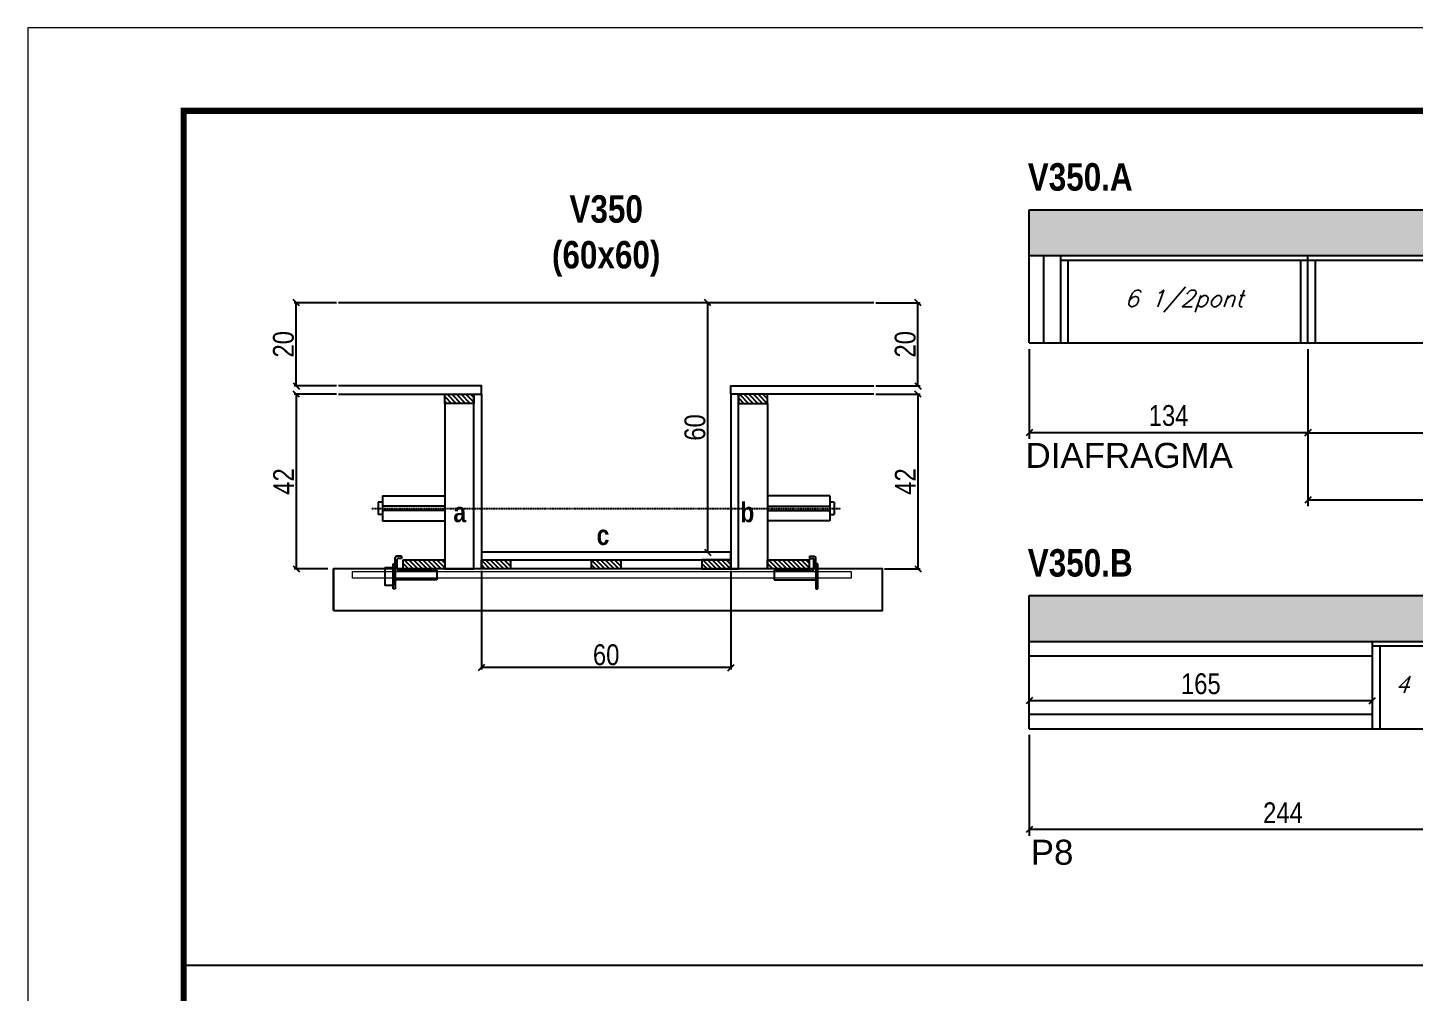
# Model space of a CAD drawing. Extents: x 3309 to 9590, y -2522 to 15424.
# Drawn here: x 3309 to 3976, y 8401 to 8865 of the extents above; entities that cross this region are included whole.
import ezdxf

# ---------------------------------------------------------------- set-up
doc = ezdxf.new("R2010")
doc.units = 0
doc.linetypes.add('DASHED', pattern=[0.75, 0.5, -0.25])
doc.linetypes.add('HIDDEN', pattern=[0.375, 0.25, -0.125])
for name, color, linetype in [('5', 5, 'Continuous'), ('barrote', 251, 'Continuous'), ('COTA', 241, 'Continuous'), ('detalhes', 4, 'Continuous'), ('NOMENCLATURA', 7, 'Continuous'), ('Painéis', 200, 'Continuous'), ('presilha', 1, 'Continuous'), ('SARR_2.2x10', 60, 'Continuous'), ('SARR_2.2x7', 40, 'Continuous'), ('SARR_3.5x7', 81, 'Continuous'), ('TENSOR', 3, 'Continuous'), ('texto', 7, 'Continuous')]:
    doc.layers.add(name, color=color, linetype=linetype)
for name, color, linetype, lineweight in [('CONCRETO', 251, 'Continuous', 25), ('Folhas', 255, 'Continuous', 9), ('SARRAFO DE PRESSAO', 251, 'DASHED', 9), ('SCO-___-LAJ', 2, 'Continuous', 0)]:
    doc.layers.add(name, color=color, linetype=linetype, lineweight=lineweight)
doc.styles.add('COTA TECNICA', font='techl___.ttf', dxfattribs={"height": 10})
doc.styles.add('COTA TECNICA 2X', font='techl___.ttf', dxfattribs={"height": 10})
doc.styles.add('Romans', font='romans.shx')
doc.styles.get("Standard").update_dxf_attribs({"font": 'arial.ttf'})
doc.styles.add('TECNICA', font='techb___.ttf', dxfattribs={"height": 10})
doc.dimstyles.new('PAINEL', dxfattribs={"dimtxt": 10, "dimasz": 3, "dimexe": 3, "dimexo": 3, "dimgap": 3, "dimtad": 1, "dimdec": 1, "dimzin": 12, "dimdsep": 46, "dimtxsty": 'COTA TECNICA', "dimblk1": 'OBLIQUE', "dimblk2": 'OBLIQUE', "dimsah": 1, "dimcen": 0.9, "dimclrd": 4, "dimclre": 4, "dimclrt": 240, "dimadec": 1, "dimazin": 3, "dimtfac": 1, "dimtdec": 1, "dimtmove": 0, "dimatfit": 3, "dimfxl": 1, "dimtolj": 1, "dimtzin": 12, "dimarcsym": 0})
doc.dimstyles.new('SECAO', dxfattribs={"dimscale": 0.333333, "dimtxt": 5, "dimasz": 9, "dimexe": 3, "dimexo": 3, "dimgap": 3, "dimtad": 1, "dimdec": 1, "dimlfac": 0.5, "dimzin": 12, "dimdsep": 46, "dimtxsty": 'COTA TECNICA 2X', "dimblk1": 'OBLIQUE', "dimblk2": 'OBLIQUE', "dimsah": 1, "dimcen": 0.9, "dimclrd": 4, "dimclre": 4, "dimclrt": 240, "dimadec": 1, "dimazin": 3, "dimtfac": 1, "dimtdec": 1, "dimtmove": 0, "dimatfit": 3, "dimfxl": 1, "dimtolj": 1, "dimtzin": 12, "dimarcsym": 0})

# ---------------------------------------------------------------- blocks, each defined once
blk = doc.blocks.new('9999999999')
at = {"layer": 'Folhas'}
blk.add_lwpolyline([(98138.98, 34190.21), (99623.98, 34190.21), (99623.98, 35240.21), (98138.98, 35240.21)], close=True, dxfattribs=at)
at = {"layer": 'Folhas', "color": 30, "const_width": 3}
blk.add_lwpolyline([(98213.98, 34230.21), (99583.98, 34230.21), (99583.98, 35200.21), (98213.98, 35200.21)], close=True, dxfattribs=at)
blk = doc.blocks.new('_Oblique')
at = {"color": 0, "linetype": 'ByBlock', "lineweight": -2}
blk.add_line((-0.5, -0.5), (0.5, 0.5), dxfattribs=at)
blk = doc.blocks.new('*D1635')
at = {"layer": 'COTA', "color": 4, "lineweight": -2, "transparency": 16777216}
for p, q in [((3527.51, 8603.72), (3527.51, 8556.25)), ((3647.51, 8603.72), (3647.51, 8556.25)), ((3647.51, 8557.25), (3527.51, 8557.25))]:
    blk.add_line(p, q, dxfattribs=at)
at = {"layer": 'Defpoints', "color": 0, "transparency": 16777216}
for p in [(3527.51, 8604.72), (3647.51, 8604.72), (3527.51, 8557.25)]:
    blk.add_point(p, dxfattribs=at)
at = {"layer": 'COTA', "color": 4, "lineweight": -2, "transparency": 16777216, "xscale": 3, "yscale": 3, "zscale": 3, "rotation": 180}
blk.add_blockref('_Oblique', (3527.51, 8557.25), dxfattribs=at)
at = {"layer": 'COTA', "color": 4, "lineweight": -2, "transparency": 16777216, "xscale": 3, "yscale": 3, "zscale": 3}
blk.add_blockref('_Oblique', (3647.51, 8557.25), dxfattribs=at)
at = {"layer": 'COTA', "color": 240, "transparency": 16777216, "insert": (3587.51, 8563.35), "char_height": 10, "attachment_point": 5, "style": 'COTA TECNICA 2X'}
blk.add_mtext('\\A1;60', dxfattribs=at)
blk = doc.blocks.new('PRESILHA METÁLICA 1')
at = {"layer": 'presilha'}
for p, q in [((12, 21), (8.6, 21)), ((12, 21), (12, 19.5)), ((0, 13), (6, 13)), ((0, 13), (0, 0)), ((6, 15.5), (7.5, 15.5)), ((6, -2.5), (6, 15.5)), ((6, 13), (6, 0)), ((7.5, 10.6), (7.5, 19.9)), ((7.5, 15.5), (7.5, -2.5)), ((9, 11.6), (9, 18.9)), ((12, 19.5), (9.6, 19.5)), ((37.5, 11), (9.6, 11)), ((37.5, 11), (37.5, 4.1)), ((6, 0), (0, 0)), ((37.5, 4.1), (7.5, 4.1)), ((7.5, -2.5), (6, -2.5))]:
    blk.add_line(p, q, dxfattribs=at)
for centre, radius, start, end in [((8.6, 19.9), 1.14, 90, 180), ((9.6, 18.9), 0.57, 90, 180), ((9.6, 11.6), 0.57, 180, 270)]:
    blk.add_arc(centre, radius, start, end, dxfattribs=at)
blk = doc.blocks.new('PRESILHA METÁLICA 2')
at = {"layer": 'presilha'}
for p, q in [((-5.2, 23.5), (-5.2, 22)), ((-5.2, 23.5), (-1.9, 23.5)), ((-5.2, 22), (-2.8, 22)), ((-2.2, 14.1), (-2.2, 21.4)), ((-0.8, 14.6), (-0.8, 22.4)), ((-30.8, 13.5), (-30.8, 6.6)), ((-30.8, 13.5), (-2.8, 13.5)), ((0.8, 18), (-0.8, 18)), ((-0.8, 18), (-0.8, 0)), ((0.8, 0), (0.8, 18)), ((-30.8, 6.6), (-0.8, 6.6)), ((-0.8, 0), (0.8, 0))]:
    blk.add_line(p, q, dxfattribs=at)
for centre, radius, start, end in [((-2.8, 21.4), 0.57, 0, 90), ((-1.9, 22.4), 1.14, 0, 90), ((-2.8, 14.1), 0.57, 270, 0)]:
    blk.add_arc(centre, radius, start, end, dxfattribs=at)
blk = doc.blocks.new('*D1636')
at = {"layer": 'COTA', "color": 4, "lineweight": -2, "transparency": 16777216}
for p, q in [((3457.81, 8688.72), (3437.47, 8688.72)), ((3438.47, 8688.72), (3438.47, 8604.72)), ((3453.7, 8604.72), (3437.47, 8604.72))]:
    blk.add_line(p, q, dxfattribs=at)
at = {"layer": 'Defpoints', "color": 0, "transparency": 16777216}
for p in [(3458.81, 8688.72), (3438.47, 8604.72), (3454.7, 8604.72)]:
    blk.add_point(p, dxfattribs=at)
at = {"layer": 'COTA', "color": 4, "lineweight": -2, "transparency": 16777216, "xscale": 3, "yscale": 3, "zscale": 3}
for p, rotation in [((3438.47, 8688.72), 90), ((3438.47, 8604.72), 270)]:
    blk.add_blockref('_Oblique', p, dxfattribs=dict(at, rotation=rotation))
at = {"layer": 'COTA', "color": 240, "transparency": 16777216, "insert": (3432.39, 8646.72), "char_height": 10, "attachment_point": 5, "rotation": 90, "style": 'COTA TECNICA 2X'}
blk.add_mtext('\\A1;42', dxfattribs=at)
blk = doc.blocks.new('*D1637')
at = {"layer": 'COTA', "color": 4, "lineweight": -2, "transparency": 16777216}
for p, q in [((3717.21, 8688.72), (3738.43, 8688.72)), ((3737.43, 8688.72), (3737.43, 8604.72)), ((3721.33, 8604.72), (3738.43, 8604.72))]:
    blk.add_line(p, q, dxfattribs=at)
at = {"layer": 'Defpoints', "color": 0, "transparency": 16777216}
for p in [(3716.21, 8688.72), (3720.33, 8604.72), (3737.43, 8604.72)]:
    blk.add_point(p, dxfattribs=at)
at = {"layer": 'COTA', "color": 4, "lineweight": -2, "transparency": 16777216, "xscale": 3, "yscale": 3, "zscale": 3}
for p, rotation in [((3737.43, 8688.72), 90), ((3737.43, 8604.72), 270)]:
    blk.add_blockref('_Oblique', p, dxfattribs=dict(at, rotation=rotation))
at = {"layer": 'COTA', "color": 240, "transparency": 16777216, "insert": (3731.36, 8646.72), "char_height": 10, "attachment_point": 5, "rotation": 90, "style": 'COTA TECNICA 2X'}
blk.add_mtext('\\A1;42', dxfattribs=at)
blk = doc.blocks.new('*D1638')
at = {"layer": 'COTA', "color": 4, "lineweight": -2, "transparency": 16777216}
for p, q in [((3646.51, 8732.72), (3635.34, 8732.72)), ((3636.34, 8612.72), (3636.34, 8732.72)), ((3646.51, 8612.72), (3635.34, 8612.72))]:
    blk.add_line(p, q, dxfattribs=at)
at = {"layer": 'Defpoints', "color": 0, "transparency": 16777216}
for p in [(3636.34, 8732.72), (3647.51, 8732.72), (3647.51, 8612.72)]:
    blk.add_point(p, dxfattribs=at)
at = {"layer": 'COTA', "color": 4, "lineweight": -2, "transparency": 16777216, "xscale": 3, "yscale": 3, "zscale": 3}
for p, rotation in [((3636.34, 8732.72), 90), ((3636.34, 8612.72), 270)]:
    blk.add_blockref('_Oblique', p, dxfattribs=dict(at, rotation=rotation))
at = {"layer": 'COTA', "color": 240, "transparency": 16777216, "insert": (3630.23, 8672.72), "char_height": 10, "attachment_point": 5, "rotation": 90, "style": 'COTA TECNICA 2X'}
blk.add_mtext('\\A1;60', dxfattribs=at)
blk = doc.blocks.new('*D1639')
at = {"layer": 'COTA', "color": 4, "lineweight": -2, "transparency": 16777216}
for p, q in [((3717.21, 8732.72), (3738.43, 8732.72)), ((3737.43, 8692.72), (3737.43, 8732.72)), ((3717.21, 8692.72), (3738.43, 8692.72))]:
    blk.add_line(p, q, dxfattribs=at)
at = {"layer": 'Defpoints', "color": 0, "transparency": 16777216}
for p in [(3716.21, 8732.72), (3737.43, 8732.72), (3716.21, 8692.72)]:
    blk.add_point(p, dxfattribs=at)
at = {"layer": 'COTA', "color": 4, "lineweight": -2, "transparency": 16777216, "xscale": 3, "yscale": 3, "zscale": 3}
for p, rotation in [((3737.43, 8732.72), 90), ((3737.43, 8692.72), 270)]:
    blk.add_blockref('_Oblique', p, dxfattribs=dict(at, rotation=rotation))
at = {"layer": 'COTA', "color": 240, "transparency": 16777216, "insert": (3731.33, 8712.72), "char_height": 10, "attachment_point": 5, "rotation": 90, "style": 'COTA TECNICA 2X'}
blk.add_mtext('\\A1;20', dxfattribs=at)
blk = doc.blocks.new('*D1640')
at = {"layer": 'COTA', "color": 4, "lineweight": -2, "transparency": 16777216}
for p, q in [((3457.81, 8732.72), (3437.47, 8732.72)), ((3438.47, 8692.72), (3438.47, 8732.72)), ((3457.81, 8692.72), (3437.47, 8692.72))]:
    blk.add_line(p, q, dxfattribs=at)
at = {"layer": 'Defpoints', "color": 0, "transparency": 16777216}
for p in [(3438.47, 8732.72), (3458.81, 8732.72), (3458.81, 8692.72)]:
    blk.add_point(p, dxfattribs=at)
at = {"layer": 'COTA', "color": 4, "lineweight": -2, "transparency": 16777216, "xscale": 3, "yscale": 3, "zscale": 3}
for p, rotation in [((3438.47, 8732.72), 90), ((3438.47, 8692.72), 270)]:
    blk.add_blockref('_Oblique', p, dxfattribs=dict(at, rotation=rotation))
at = {"layer": 'COTA', "color": 240, "transparency": 16777216, "insert": (3432.36, 8712.72), "char_height": 10, "attachment_point": 5, "rotation": 90, "style": 'COTA TECNICA 2X'}
blk.add_mtext('\\A1;20', dxfattribs=at)
blk = doc.blocks.new('*D1641')
at = {"layer": 'COTA', "color": 4, "linetype": 'ByBlock', "lineweight": -2, "transparency": 16777216}
for p, q in [((3924.95, 8710.45), (3924.95, 8667.19)), ((4168.95, 8710.45), (4168.95, 8667.19)), ((3924.95, 8670.19), (4168.95, 8670.19))]:
    blk.add_line(p, q, dxfattribs=at)
at = {"layer": 'Defpoints', "color": 0, "linetype": 'ByBlock', "transparency": 16777216}
for p in [(3924.95, 8713.45), (4168.95, 8713.45), (4168.95, 8670.19)]:
    blk.add_point(p, dxfattribs=at)
at = {"layer": 'COTA', "color": 4, "linetype": 'ByBlock', "lineweight": -2, "transparency": 16777216, "xscale": 3, "yscale": 3, "zscale": 3, "rotation": 180}
blk.add_blockref('_Oblique', (3924.95, 8670.19), dxfattribs=at)
at = {"layer": 'COTA', "color": 4, "linetype": 'ByBlock', "lineweight": -2, "transparency": 16777216, "xscale": 3, "yscale": 3, "zscale": 3}
blk.add_blockref('_Oblique', (4168.95, 8670.19), dxfattribs=at)
at = {"layer": 'COTA', "color": 240, "linetype": 'ByBlock', "transparency": 16777216, "insert": (4046.95, 8678.27), "char_height": 10, "attachment_point": 5, "style": 'COTA TECNICA'}
blk.add_mtext('\\A1;244', dxfattribs=at)
blk = doc.blocks.new('*D1643')
at = {"layer": 'COTA', "color": 4, "lineweight": -2, "transparency": 16777216}
for p, q in [((3790.95, 8710.45), (3790.95, 8667.19)), ((3924.95, 8710.45), (3924.95, 8667.19)), ((3924.95, 8670.19), (3790.95, 8670.19))]:
    blk.add_line(p, q, dxfattribs=at)
at = {"layer": 'Defpoints', "color": 0, "transparency": 16777216}
for p in [(3790.95, 8713.45), (3924.95, 8713.45), (3790.95, 8670.19)]:
    blk.add_point(p, dxfattribs=at)
at = {"layer": 'COTA', "color": 4, "lineweight": -2, "transparency": 16777216, "xscale": 3, "yscale": 3, "zscale": 3, "rotation": 180}
blk.add_blockref('_Oblique', (3790.95, 8670.19), dxfattribs=at)
at = {"layer": 'COTA', "color": 4, "lineweight": -2, "transparency": 16777216, "xscale": 3, "yscale": 3, "zscale": 3}
blk.add_blockref('_Oblique', (3924.95, 8670.19), dxfattribs=at)
at = {"layer": 'COTA', "color": 240, "transparency": 16777216, "insert": (3857.95, 8678.41), "char_height": 10, "attachment_point": 5, "style": 'COTA TECNICA'}
blk.add_mtext('\\A1;134', dxfattribs=at)
blk = doc.blocks.new('*D1644')
at = {"layer": 'COTA', "color": 4, "lineweight": -2, "transparency": 16777216}
for p, q in [((3924.95, 8710.45), (3924.95, 8634.8)), ((4168.95, 8710.45), (4168.95, 8634.8)), ((4168.95, 8637.8), (3924.95, 8637.8))]:
    blk.add_line(p, q, dxfattribs=at)
at = {"layer": 'Defpoints', "color": 0, "transparency": 16777216}
for p in [(3924.95, 8713.45), (4168.95, 8713.45), (3924.95, 8637.8)]:
    blk.add_point(p, dxfattribs=at)
at = {"layer": 'COTA', "color": 4, "lineweight": -2, "transparency": 16777216, "xscale": 3, "yscale": 3, "zscale": 3, "rotation": 180}
blk.add_blockref('_Oblique', (3924.95, 8637.8), dxfattribs=at)
at = {"layer": 'COTA', "color": 4, "lineweight": -2, "transparency": 16777216, "xscale": 3, "yscale": 3, "zscale": 3}
blk.add_blockref('_Oblique', (4168.95, 8637.8), dxfattribs=at)
at = {"layer": 'COTA', "color": 240, "transparency": 16777216, "insert": (4046.95, 8647.02), "char_height": 10, "attachment_point": 5, "style": 'COTA TECNICA'}
blk.add_mtext('\\A1;(2x)', dxfattribs=at)
blk = doc.blocks.new('*D1651')
at = {"layer": 'COTA', "color": 4, "lineweight": -2, "transparency": 16777216}
for p, q in [((3790.95, 8524.83), (3790.95, 8476.34)), ((4034.95, 8524.83), (4034.95, 8476.34)), ((4034.95, 8479.34), (3790.95, 8479.34))]:
    blk.add_line(p, q, dxfattribs=at)
at = {"layer": 'Defpoints', "color": 0, "transparency": 16777216}
for p in [(3790.95, 8527.83), (4034.95, 8527.83), (3790.95, 8479.34)]:
    blk.add_point(p, dxfattribs=at)
at = {"layer": 'COTA', "color": 4, "lineweight": -2, "transparency": 16777216, "xscale": 3, "yscale": 3, "zscale": 3, "rotation": 180}
blk.add_blockref('_Oblique', (3790.95, 8479.34), dxfattribs=at)
at = {"layer": 'COTA', "color": 4, "lineweight": -2, "transparency": 16777216, "xscale": 3, "yscale": 3, "zscale": 3}
blk.add_blockref('_Oblique', (4034.95, 8479.34), dxfattribs=at)
at = {"layer": 'COTA', "color": 240, "transparency": 16777216, "insert": (3912.95, 8487.41), "char_height": 10, "attachment_point": 5, "style": 'COTA TECNICA'}
blk.add_mtext('\\A1;244', dxfattribs=at)
blk = doc.blocks.new('*D1657')
at = {"layer": 'COTA', "color": 4, "lineweight": -2, "transparency": 16777216}
for p, q in [((3790.95, 8537.83), (3790.95, 8544.3)), ((3955.95, 8541.3), (3790.95, 8541.3)), ((3955.95, 8537.83), (3955.95, 8544.3))]:
    blk.add_line(p, q, dxfattribs=at)
at = {"layer": 'Defpoints', "color": 0, "transparency": 16777216}
for p in [(3790.95, 8541.3), (3790.95, 8534.83), (3955.95, 8534.83)]:
    blk.add_point(p, dxfattribs=at)
at = {"layer": 'COTA', "color": 4, "lineweight": -2, "transparency": 16777216, "xscale": 3, "yscale": 3, "zscale": 3, "rotation": 180}
blk.add_blockref('_Oblique', (3790.95, 8541.3), dxfattribs=at)
at = {"layer": 'COTA', "color": 4, "lineweight": -2, "transparency": 16777216, "xscale": 3, "yscale": 3, "zscale": 3}
blk.add_blockref('_Oblique', (3955.95, 8541.3), dxfattribs=at)
at = {"layer": 'COTA', "color": 240, "transparency": 16777216, "insert": (3873.45, 8549.41), "char_height": 10, "attachment_point": 5, "style": 'COTA TECNICA'}
blk.add_mtext('\\A1;165', dxfattribs=at)

msp = doc.modelspace()

# ---------------------------------------------------------------- hatches: boundary and pattern name
at = {"layer": 'COTA'}
h = msp.add_hatch(dxfattribs=at)
h.set_pattern_fill('AR-CONC', color=256, scale=0.03)
h.set_pattern_definition([(50, (-53.325, 0), (5.46554, -0.4781726), [0.5715, -6.2865]), (355, (-53.325, 0), (-1.0573026, 5.7317054), [0.4572, -5.0292175]), (100.451445, (-52.8695, -0.04), (4.4082374, 5.2535326), [0.4857003, -5.3427073]), (46.1842, (-53.325, 1.524), (8.132371, -1.26127), [0.85725, -9.42975]), (96.63556, (-52.647, 1.419), (7.122124, 7.422784), [0.728551, -8.014068]), (351.18415, (-53.325, 1.524), (7.122124, 7.422784), [0.685799, -7.543792]), (21, (-52.563, 1.143), (4.5484317, -3.067956), [0.5715, -6.2865]), (326, (-52.563, 1.143), (1.854061, 5.525639), [0.4572, -5.0292]), (71.451445, (-52.184, 0.8873), (6.4024926, 2.457683), [0.4857003, -5.342698]), (37.5, (-53.325, 0), (0.0926581, 2.53665117), [0, -4.96824, 0, -5.1054, 0, -5.04825]), (7.5, (-53.325, 0), (2.0045899, 3.00541724), [0, -2.91084, 0, -4.85394, 0, -1.92405]), (327.5, (-55.0242, 0), (4.06771786, -0.1718623), [0, -1.905, 0, -5.9436, 0, -7.8867]), (317.5, (-55.7862, 0), (4.4438754, 0.7627947), [0, -2.4765, 0, -3.94716, 0, -5.6007])])
h.paths.add_polyline_path([(4412.95, 8755.45), (4412.95, 8777.45), (3790.95, 8777.45), (3790.95, 8755.45)])
h = msp.add_hatch(dxfattribs=at)
h.set_pattern_fill('AR-CONC', color=256, scale=0.03)
h.set_pattern_definition([(50, (56.675, -185.6256), (5.46554, -0.4781726), [0.5715, -6.2865]), (355, (56.675, -185.6256), (-1.0573026, 5.7317054), [0.4572, -5.0292175]), (100.451445, (57.1305, -185.6655), (4.4082374, 5.2535326), [0.4857003, -5.3427073]), (46.1842, (56.675, -184.1016), (8.132371, -1.26127), [0.85725, -9.42975]), (96.63556, (57.353, -184.207), (7.122124, 7.422784), [0.728551, -8.014068]), (351.18415, (56.675, -184.102), (7.122124, 7.422784), [0.685799, -7.543792]), (21, (57.437, -184.4826), (4.5484317, -3.067956), [0.5715, -6.2865]), (326, (57.437, -184.4826), (1.854061, 5.525639), [0.4572, -5.0292]), (71.451445, (57.816, -184.7383), (6.4024926, 2.457683), [0.4857003, -5.342698]), (37.5, (56.675, -185.6256), (0.0926581, 2.53665117), [0, -4.96824, 0, -5.1054, 0, -5.04825]), (7.5, (56.675, -185.6256), (2.0045899, 3.00541724), [0, -2.91084, 0, -4.85394, 0, -1.92405]), (327.5, (54.9758, -185.6256), (4.06771786, -0.1718623), [0, -1.905, 0, -5.9436, 0, -7.8867]), (317.5, (54.2138, -185.6256), (4.4438754, 0.7627947), [0, -2.4765, 0, -3.94716, 0, -5.6007])])
h.paths.add_polyline_path([(4562.95, 8569.83), (4562.95, 8591.83), (3790.95, 8591.83), (3790.95, 8569.83)])
at = {"layer": 'SARR_2.2x10'}
h = msp.add_hatch(dxfattribs=at)
h.set_pattern_fill('ANSI31', color=256, scale=0.5, angle=90)
h.set_pattern_definition([(135, (36683.451, -114907.4508), (-1.122532015, -1.122532015), [])])
h.paths.add_polyline_path([(3489.91, 8609.12), (3489.91, 8604.72), (3509.91, 8604.72), (3509.91, 8609.12)])
h = msp.add_hatch(dxfattribs=at)
h.set_pattern_fill('ANSI31', color=256, scale=0.5, angle=90)
h.set_pattern_definition([(135, (36858.651, -114907.4508), (-1.122532015, -1.122532015), [])])
h.paths.add_polyline_path([(3665.11, 8609.12), (3665.11, 8604.72), (3685.11, 8604.72), (3685.11, 8609.12)])
at = {"layer": 'SARR_2.2x7'}
h = msp.add_hatch(dxfattribs=at)
h.set_pattern_fill('ANSI31', color=256, scale=0.5, angle=90)
h.set_pattern_definition([(135, (36697.451, -114827.8508), (-1.122532015, -1.122532015), [])])
h.paths.add_polyline_path([(3523.91, 8688.72), (3523.91, 8684.32), (3509.91, 8684.32), (3509.91, 8688.72)])
h = msp.add_hatch(dxfattribs=at)
h.set_pattern_fill('ANSI31', color=256, scale=0.5, angle=90)
h.set_pattern_definition([(135, (36759.451, -114827.8508), (-1.122532015, -1.122532015), [])])
h.paths.add_polyline_path([(3651.11, 8688.72), (3651.11, 8684.32), (3665.11, 8684.32), (3665.11, 8688.72)])
h = msp.add_hatch(dxfattribs=at)
h.set_pattern_fill('ANSI31', color=256, scale=0.5, angle=90)
h.set_pattern_definition([(135, (36763.051, -114907.4508), (-1.122532015, -1.122532015), [])])
h.paths.add_polyline_path([(3541.51, 8604.72), (3541.51, 8609.12), (3527.51, 8609.12), (3527.51, 8604.72)])
h = msp.add_hatch(dxfattribs=at)
h.set_pattern_fill('ANSI31', color=256, scale=0.5, angle=90)
h.set_pattern_definition([(135, (36816.051, -114907.4508), (-1.122532015, -1.122532015), [])])
h.paths.add_polyline_path([(3594.51, 8604.72), (3594.51, 8609.12), (3580.51, 8609.12), (3580.51, 8604.72)])
h = msp.add_hatch(dxfattribs=at)
h.set_pattern_fill('ANSI31', color=256, scale=0.5, angle=90)
h.set_pattern_definition([(135, (36845.051, -114907.4508), (-1.122532015, -1.122532015), [])])
h.paths.add_polyline_path([(3633.51, 8609.12), (3633.51, 8604.72), (3647.51, 8604.72), (3647.51, 8609.12)])

# ---------------------------------------------------------------- linework, layer by layer
at = {"ltscale": 3}
for p, q in [((3477.91, 8636.79), (3477.91, 8630.79)), ((3479.91, 8636.79), (3477.91, 8636.79)), ((3479.91, 8639.79), (3479.91, 8627.79)), ((3479.91, 8639.79), (3509.91, 8639.79)), ((3509.91, 8634.79), (3479.91, 8634.79)), ((3695.11, 8639.79), (3665.11, 8639.79)), ((3665.11, 8634.79), (3695.11, 8634.79)), ((3695.11, 8639.79), (3695.11, 8627.79)), ((3697.11, 8636.79), (3695.11, 8636.79)), ((3697.11, 8636.79), (3697.11, 8630.79)), ((3479.91, 8630.79), (3477.91, 8630.79)), ((3509.91, 8632.79), (3479.91, 8632.79)), ((3479.91, 8627.79), (3509.91, 8627.79)), ((3665.11, 8632.79), (3695.11, 8632.79)), ((3695.11, 8627.79), (3665.11, 8627.79)), ((3695.11, 8630.79), (3697.11, 8630.79))]:
    msp.add_line(p, q, dxfattribs=at)
at = {"layer": 'barrote'}
msp.add_lwpolyline([(3456.46, 8584.72), (3720.37, 8584.72), (3720.37, 8604.72), (3456.46, 8604.72)], close=True, dxfattribs=at)
at = {"layer": 'CONCRETO', "linetype": 'Continuous'}
msp.add_line((3716.21, 8732.72), (3458.81, 8732.72), dxfattribs=at)
at = {"layer": 'COTA'}
for p, q in [((3790.95, 8755.45), (3790.95, 8777.45)), ((3790.95, 8777.45), (4412.95, 8777.45)), ((3790.95, 8569.83), (3790.95, 8591.83)), ((3790.95, 8591.83), (4562.95, 8591.83)), ((3384.37, 8414.1), (4754.37, 8414.1))]:
    msp.add_line(p, q, dxfattribs=at)
at = {"layer": 'detalhes', "color": 250}
msp.add_line((3456.46, 8584.72), (3456.46, 8604.72), dxfattribs=at)
at = {"layer": 'Painéis', "linetype": 'ByBlock'}
for p, q in [((3790.95, 8755.45), (4412.95, 8755.45)), ((3790.95, 8713.45), (3790.95, 8755.45)), ((3924.95, 8713.45), (3924.95, 8755.45)), ((3790.95, 8713.45), (4412.95, 8713.45)), ((3790.95, 8569.83), (4562.95, 8569.83)), ((3790.95, 8527.83), (3790.95, 8569.83)), ((3790.95, 8527.83), (4562.95, 8527.83))]:
    msp.add_line(p, q, dxfattribs=at)
at = {"layer": 'Painéis', "linetype": 'Continuous', "elevation": 0}
for points in [[(3458.81, 8688.72), (3527.51, 8688.72), (3527.51, 8692.72), (3458.81, 8692.72)], [(3716.21, 8688.72), (3647.51, 8688.72), (3647.51, 8692.72), (3716.21, 8692.72)]]:
    msp.add_lwpolyline(points, dxfattribs=at)
at = {"layer": 'Painéis', "linetype": 'Continuous'}
for points in [[(3523.91, 8604.72), (3523.91, 8688.72), (3527.51, 8688.72), (3527.51, 8604.72)], [(3651.11, 8604.72), (3651.11, 8688.72), (3647.51, 8688.72), (3647.51, 8604.72)], [(3647.51, 8612.72), (3527.51, 8612.72), (3527.51, 8609.12), (3647.51, 8609.12)]]:
    msp.add_lwpolyline(points, close=True, dxfattribs=at)
at = {"layer": 'SARR_2.2x10'}
for points in [[(3489.91, 8609.12), (3509.91, 8609.12), (3509.91, 8604.72), (3489.91, 8604.72)], [(3665.11, 8609.12), (3685.11, 8609.12), (3685.11, 8604.72), (3665.11, 8604.72)]]:
    msp.add_lwpolyline(points, close=True, dxfattribs=at)
at = {"layer": 'SARR_2.2x7', "linetype": 'Continuous'}
for p, q in [((3797.95, 8713.45), (3797.95, 8755.45)), ((3805.95, 8753.25), (3924.95, 8753.25)), ((3924.95, 8753.25), (4168.95, 8753.25)), ((3955.95, 8567.63), (4034.95, 8567.63)), ((3790.95, 8562.83), (3955.95, 8562.83)), ((3790.95, 8534.83), (3955.95, 8534.83))]:
    msp.add_line(p, q, dxfattribs=at)
at = {"layer": 'SARR_2.2x7', "elevation": 0}
for points in [[(3509.91, 8688.72), (3523.91, 8688.72), (3523.91, 8684.32), (3509.91, 8684.32)], [(3665.11, 8688.72), (3651.11, 8688.72), (3651.11, 8684.32), (3665.11, 8684.32)]]:
    msp.add_lwpolyline(points, close=True, dxfattribs=at)
at = {"layer": 'SARR_2.2x7'}
for points in [[(3527.51, 8609.12), (3541.51, 8609.12), (3541.51, 8604.72), (3527.51, 8604.72)], [(3580.51, 8609.12), (3594.51, 8609.12), (3594.51, 8604.72), (3580.51, 8604.72)], [(3647.51, 8609.12), (3633.51, 8609.12), (3633.51, 8604.72), (3647.51, 8604.72)]]:
    msp.add_lwpolyline(points, close=True, dxfattribs=at)
at = {"layer": 'SARR_3.5x7'}
for p, q in [((3805.95, 8755.45), (3805.95, 8713.45)), ((3809.45, 8753.25), (3809.45, 8713.45)), ((3921.45, 8753.25), (3921.45, 8713.45)), ((3928.45, 8753.25), (3928.45, 8713.45)), ((3955.95, 8527.83), (3955.95, 8569.83)), ((3959.45, 8567.63), (3959.45, 8527.83))]:
    msp.add_line(p, q, dxfattribs=at)
for points in [[(3523.91, 8684.32), (3509.91, 8684.32), (3509.91, 8604.72), (3523.91, 8604.72)], [(3651.11, 8684.32), (3665.11, 8684.32), (3665.11, 8604.72), (3651.11, 8604.72)]]:
    msp.add_lwpolyline(points, close=True, dxfattribs=at)
at = {"layer": 'SCO-___-LAJ', "color": 1}
msp.add_lwpolyline([(3465.46, 8603.39), (3705.29, 8603.39), (3705.29, 8600.19), (3465.46, 8600.19)], close=True, dxfattribs=at)
at = {"layer": 'TENSOR', "linetype": 'HIDDEN', "ltscale": 0.5}
msp.add_line((3474.91, 8633.79), (3700.42, 8633.79), dxfattribs=at)

# ---------------------------------------------------------------- block references
at = {"layer": 'presilha', "xscale": 0.6666666666666666, "yscale": 0.6666666666666666, "zscale": 0.6666666666666666}
for name, p in [('PRESILHA METÁLICA 1', (3481.04, 8596.75)), ('PRESILHA METÁLICA 2', (3688.79, 8595.09))]:
    msp.add_blockref(name, p, dxfattribs=at)
at = {"layer": 'SARRAFO DE PRESSAO', "color": 6, "linetype": 'ByBlock'}
msp.add_blockref('9999999999', (-94829.61, -26375.22), dxfattribs=at)

# ---------------------------------------------------------------- texts
at = {"layer": '5', "linetype": 'Continuous'}
for s, rotation, p in [('DIAFRAGMA', 0.00004, (3789.16, 8653.29)), ('P8', 359.99996, (3791.67, 8462.43))]:
    msp.add_text(s, height=12, rotation=rotation, dxfattribs=at).set_placement(p)
at = {"layer": 'detalhes', "style": 'TECNICA'}
for s, p in [('a', (3514.04, 8627.16)), ('b', (3652.01, 8627.15)), ('c', (3582.92, 8616.19))]:
    msp.add_text(s, height=9.6, dxfattribs=at).set_placement(p)
at = {"layer": 'NOMENCLATURA', "style": 'TECNICA'}
for s, p in [('V350.A', (3790.24, 8786.64)), ('V350.B', (3790.24, 8601.01))]:
    msp.add_text(s, height=13.2, dxfattribs=at).set_placement(p)
at = {"layer": 'NOMENCLATURA', "insert": (3587.51, 8784.41), "char_height": 13.2, "attachment_point": 2, "style": 'TECNICA'}
msp.add_mtext_dynamic_manual_height_columns('V350\\P(60x60)', width=300.2766, gutter_width=1, heights=[0], dxfattribs=at)
at = {"layer": 'texto', "color": 2, "char_height": 8, "attachment_point": 5, "style": 'Romans'}
for s, insert in [('{\\Q19;\\C256;6 1/2pont}', (3865.35, 8733.45)), ('{\\Q19;\\C256;4 1/2pont}', (3995.45, 8547.83))]:
    msp.add_mtext(s, dxfattribs=dict(at, insert=insert))

# ---------------------------------------------------------------- dimensions: what is measured, and where the dimension line sits
at = {"layer": 'COTA'}
for base, p1, p2, angle, dimstyle, picture, middle in [((3438.47, 8732.72), (3458.81, 8692.72), (3458.81, 8732.72), 90, 'SECAO', '*D1640', (3432.36, 8712.72)), ((3737.43, 8732.72), (3716.21, 8692.72), (3716.21, 8732.72), 90, 'SECAO', '*D1639', (3731.33, 8712.72)), ((3790.95, 8670.19), (3924.95, 8713.45), (3790.95, 8713.45), 180, 'PAINEL', '*D1643', (3857.95, 8678.41)), ((3438.47, 8604.72, 0), (3458.81, 8688.72), (3454.7, 8604.72, 0), 90, 'SECAO', '*D1636', (3432.39, 8646.72, 0)), ((3737.43, 8604.72, 0), (3716.21, 8688.72), (3720.33, 8604.72, 0), 90, 'SECAO', '*D1637', (3731.36, 8646.72, 0)), ((3790.95, 8479.34), (4034.95, 8527.83), (3790.95, 8527.83), 180, 'PAINEL', '*D1651', (3912.95, 8487.41))]:
    dim = msp.add_linear_dim(base=base, p1=p1, p2=p2, angle=angle, dimstyle=dimstyle, dxfattribs=at)
    dim.commit()
    dim.dimension.update_dxf_attribs({"geometry": picture, "text_midpoint": middle})
for base, p1, p2, angle, picture, middle in [((3636.34, 8732.72), (3647.51, 8612.72), (3647.51, 8732.72), 90, '*D1638', (3636.34, 8672.72)), ((3527.51, 8557.25), (3647.51, 8604.72), (3527.51, 8604.72), 180, '*D1635', (3587.51, 8557.25))]:
    dim = msp.add_linear_dim(base=base, p1=p1, p2=p2, angle=angle, dimstyle='SECAO', dxfattribs=at)
    dim.commit()
    dim.dimension.update_dxf_attribs({"geometry": picture, "text_midpoint": middle, "dimtype": 160})
at = {"layer": 'COTA', "linetype": 'ByBlock'}
dim = msp.add_linear_dim(base=(4168.95, 8670.19), p1=(3924.95, 8713.45), p2=(4168.95, 8713.45), angle=0, dimstyle='PAINEL', dxfattribs=at)
dim.commit()
dim.dimension.update_dxf_attribs({"geometry": '*D1641', "text_midpoint": (4046.95, 8678.27)})
at = {"layer": 'COTA'}
dim = msp.add_linear_dim(base=(3924.95, 8637.8), p1=(4168.95, 8713.45), p2=(3924.95, 8713.45), angle=180, text='(2x)', dimstyle='PAINEL', dxfattribs=at)
dim.commit()
dim.dimension.update_dxf_attribs({"geometry": '*D1644', "text_midpoint": (4046.95, 8647.02)})
dim = msp.add_linear_dim(base=(3790.95, 8541.3), p1=(3955.95, 8534.83), p2=(3790.95, 8534.83), dimstyle='PAINEL', dxfattribs=at)
dim.commit()
dim.dimension.update_dxf_attribs({"geometry": '*D1657', "text_midpoint": (3873.45, 8549.41)})

doc.saveas('drawing.dxf')
